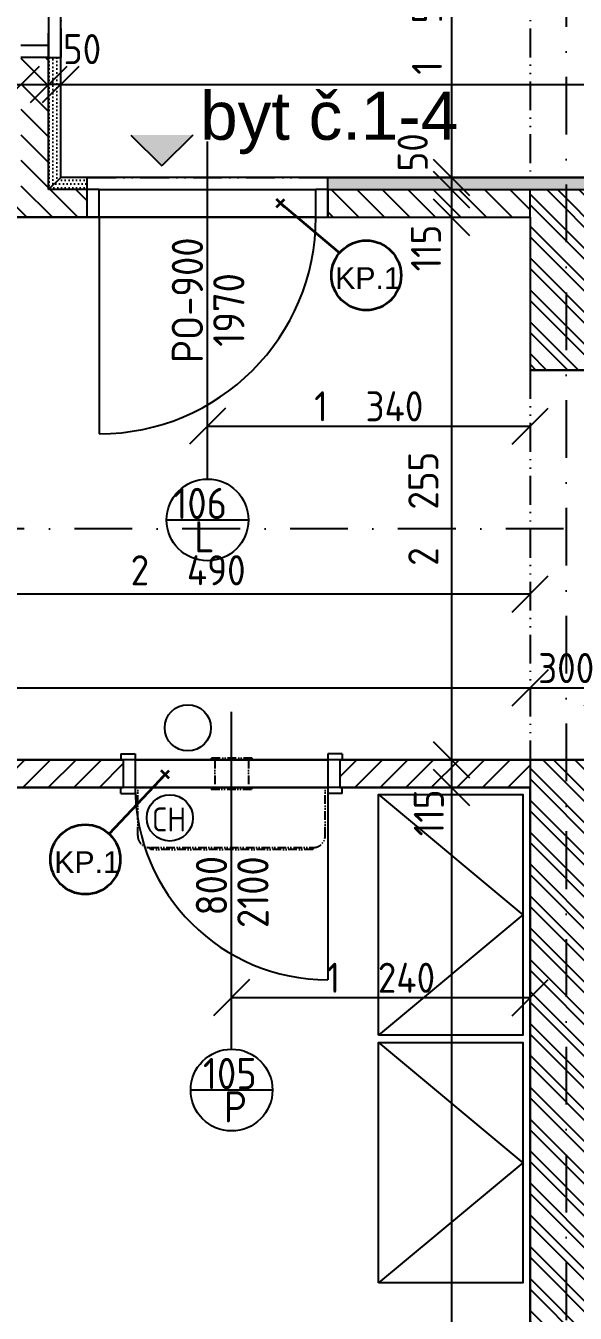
# Model space of a CAD drawing. Extents: x 4511820 to 5180432, y -1526536 to -944957.
# Drawn here: x 5018586 to 5020868, y -1341616 to -1336264 of the extents above; entities that cross this region are included whole.
import ezdxf

# ---------------------------------------------------------------- set-up
doc = ezdxf.new("R2010")
doc.units = 0
doc.header["$MEASUREMENT"] = 0
doc.linetypes.add('ACAD_ISO12W100', pattern=[22, 12, -3, 0.5, -3, 0.5, -3])
doc.linetypes.add('BODKOCIARKOVANA_3', pattern=[5.6, 3, -1.3, 0, -1.3])
doc.layers.get('0').update_dxf_attribs({"linetype": 'CONTINUOUS'})
doc.layers.get('Defpoints').update_dxf_attribs({"color": 61, "linetype": 'CONTINUOUS'})
for name, color, linetype in [('DVERE', 45, 'CONTINUOUS'), ('KÓTY', 4, 'CONTINUOUS'), ('MÚRY', 1, 'CONTINUOUS'), ('osi', 253, 'CONTINUOUS'), ('Plochy', 41, 'CONTINUOUS'), ('POPIS', 7, 'CONTINUOUS'), ('TENKÁ', 7, 'CONTINUOUS'), ('ZARIADENIE', 47, 'CONTINUOUS'), ('ZZ-chladenie', 133, 'CONTINUOUS'), ('zz-vetr', 52, 'CONTINUOUS'), ('ŠRAFY', 82, 'CONTINUOUS')]:
    doc.layers.add(name, color=color, linetype=linetype)
doc.layers.add('preklady', color=74, linetype='CONTINUOUS', lineweight=35)
doc.styles.add('ARIAL', font='arial.ttf')
doc.styles.add('Style-Arial', font='arial.ttf')
doc.styles.add('STYLE1', font='isocp.shx')
doc.dimstyles.new('STANDARD-50', dxfattribs={"dimtxt": 125, "dimasz": 150, "dimexe": 10, "dimexo": 200, "dimgap": 20, "dimtad": 1, "dimdsep": 46, "dimlunit": 6, "dimtxsty": 'STYLE1', "dimblk1": 'OBLIQUE', "dimblk2": 'OBLIQUE', "dimsah": 1, "dimcen": 2.5, "dimse1": 1, "dimse2": 1, "dimadec": 0, "dimazin": 0, "dimtfac": 1, "dimtmove": 1, "dimatfit": 3, "dimldrblk": 'OBLIQUE', "dimfxl": 1, "dimtolj": 1, "dimtzin": 0, "dimarcsym": 0})
pattern_1 = [(45, (515270.5, 128041), (-53.0330086, 53.0330086), [])]
pattern_2 = [(135, (-2976355.03, 23031.926), (-53.0330086, -53.0330086), [])]
pattern_3 = [(0, (0, -175781), (7.8125, 15.625), [0, -15.625])]

# ---------------------------------------------------------------- blocks, each defined once
blk = doc.blocks.new('SKRINA')
at = {"layer": 'ZARIADENIE'}
for p, q in [((4449069, -1324645.2), (4448469, -1324145.2)), ((4448469, -1325145.2), (4449069, -1324645.2))]:
    blk.add_line(p, q, dxfattribs=at)
blk.add_lwpolyline([(4448469, -1324145.2), (4448469, -1325145.2), (4449069, -1325145.2), (4449069, -1324145.2)], close=True, dxfattribs=at)
blk = doc.blocks.new('_OBLIQUE')
at = {"color": 0, "linetype": 'ByBlock'}
blk.add_line((-0.5, -0.5), (0.5, 0.5), dxfattribs=at)
blk = doc.blocks.new('*D23000')
at = {"layer": 'Defpoints', "color": 0}
for p in [(5014341, -1336270.2), (5018566, -1336508), (5018566, -1336620.2)]:
    blk.add_point(p, dxfattribs=at)
at = {"layer": 'KÓTY', "color": 0, "lineweight": -2}
blk.add_line((5014341, -1336508), (5018566, -1336508), dxfattribs=at)
at = {"layer": 'KÓTY', "color": 0, "linetype": 'ByBlock', "lineweight": -2, "xscale": 150, "yscale": 150, "zscale": 150, "rotation": 180}
blk.add_blockref('_OBLIQUE', (5014341, -1336508), dxfattribs=at)
at = {"layer": 'KÓTY', "color": 0, "linetype": 'ByBlock', "lineweight": -2, "xscale": 150, "yscale": 150, "zscale": 150}
blk.add_blockref('_OBLIQUE', (5018566, -1336508), dxfattribs=at)
at = {"layer": 'KÓTY', "color": 0, "insert": (5016453.5, -1336425.5), "char_height": 125, "attachment_point": 5, "style": 'STYLE1'}
blk.add_mtext('\\A1;4ﾠ225', dxfattribs=at)
blk = doc.blocks.new('*D23007')
at = {"layer": 'Defpoints', "color": 0}
for p in [(5019441, -1340123), (5020681, -1340123), (5020681, -1340304)]:
    blk.add_point(p, dxfattribs=at)
at = {"layer": 'KÓTY', "color": 0, "lineweight": -2}
blk.add_line((5019441, -1340304), (5020681, -1340304), dxfattribs=at)
at = {"layer": 'KÓTY', "color": 0, "linetype": 'ByBlock', "lineweight": -2, "xscale": 150, "yscale": 150, "zscale": 150, "rotation": 180}
blk.add_blockref('_OBLIQUE', (5019441, -1340304), dxfattribs=at)
at = {"layer": 'KÓTY', "color": 0, "linetype": 'ByBlock', "lineweight": -2, "xscale": 150, "yscale": 150, "zscale": 150}
blk.add_blockref('_OBLIQUE', (5020681, -1340304), dxfattribs=at)
at = {"layer": 'KÓTY', "color": 0, "insert": (5020061, -1340221.5), "char_height": 125, "attachment_point": 5, "style": 'STYLE1'}
blk.add_mtext('\\A1;1ﾠ240', dxfattribs=at)
blk = doc.blocks.new('*D23024')
at = {"layer": 'Defpoints', "color": 0}
for p in [(5018191, -1337982.7), (5020681, -1337982.7), (5020681, -1338626)]:
    blk.add_point(p, dxfattribs=at)
at = {"layer": 'KÓTY', "color": 0, "lineweight": -2}
blk.add_line((5018191, -1338626), (5020681, -1338626), dxfattribs=at)
at = {"layer": 'KÓTY', "color": 0, "linetype": 'ByBlock', "lineweight": -2, "xscale": 150, "yscale": 150, "zscale": 150, "rotation": 180}
blk.add_blockref('_OBLIQUE', (5018191, -1338626), dxfattribs=at)
at = {"layer": 'KÓTY', "color": 0, "linetype": 'ByBlock', "lineweight": -2, "xscale": 150, "yscale": 150, "zscale": 150}
blk.add_blockref('_OBLIQUE', (5020681, -1338626), dxfattribs=at)
at = {"layer": 'KÓTY', "color": 0, "insert": (5019260.5, -1338527.5), "char_height": 125, "attachment_point": 5, "style": 'STYLE1'}
blk.add_mtext('\\A1;2ﾠ490', dxfattribs=at)
blk = doc.blocks.new('*D23025')
at = {"layer": 'Defpoints', "color": 0}
for p in [(5014341, -1338626), (5020681, -1338626), (5020681, -1339016.5)]:
    blk.add_point(p, dxfattribs=at)
at = {"layer": 'KÓTY', "color": 0, "lineweight": -2}
blk.add_line((5014341, -1339016.5), (5020681, -1339016.5), dxfattribs=at)
at = {"layer": 'KÓTY', "color": 0, "linetype": 'ByBlock', "lineweight": -2, "xscale": 150, "yscale": 150, "zscale": 150, "rotation": 180}
blk.add_blockref('_OBLIQUE', (5014341, -1339016.5), dxfattribs=at)
at = {"layer": 'KÓTY', "color": 0, "linetype": 'ByBlock', "lineweight": -2, "xscale": 150, "yscale": 150, "zscale": 150}
blk.add_blockref('_OBLIQUE', (5020681, -1339016.5), dxfattribs=at)
at = {"layer": 'KÓTY', "color": 0, "insert": (5017742, -1338929), "char_height": 125, "attachment_point": 5, "style": 'STYLE1'}
blk.add_mtext('\\A1;6ﾠ340', dxfattribs=at)
blk = doc.blocks.new('*D23052')
at = {"layer": 'Defpoints', "color": 0}
for p in [(5020681, -1335395.2), (5020354.5, -1336895.2), (5020681, -1336895.2)]:
    blk.add_point(p, dxfattribs=at)
at = {"layer": 'KÓTY', "color": 0, "lineweight": -2}
blk.add_line((5020354.5, -1335395.2), (5020354.5, -1336895.2), dxfattribs=at)
at = {"layer": 'KÓTY', "color": 0, "linetype": 'ByBlock', "lineweight": -2, "xscale": 150, "yscale": 150, "zscale": 150}
for p, rotation in [((5020354.5, -1335395.2), 90), ((5020354.5, -1336895.2), 270)]:
    blk.add_blockref('_OBLIQUE', p, dxfattribs=dict(at, rotation=rotation))
at = {"layer": 'KÓTY', "color": 0, "insert": (5020252.5, -1336243), "char_height": 125, "attachment_point": 5, "rotation": 90, "style": 'STYLE1'}
blk.add_mtext('\\A1;1ﾠ500', dxfattribs=at)
blk = doc.blocks.new('*D23053')
at = {"layer": 'Defpoints', "color": 0}
for p in [(5020681, -1336895.2), (5020354.5, -1336945.2), (5020681, -1336945.2)]:
    blk.add_point(p, dxfattribs=at)
at = {"layer": 'KÓTY', "color": 0, "lineweight": -2}
blk.add_line((5020354.5, -1336895.2), (5020354.5, -1336945.2), dxfattribs=at)
at = {"layer": 'KÓTY', "color": 0, "linetype": 'ByBlock', "lineweight": -2, "xscale": 150, "yscale": 150, "zscale": 150}
for p, rotation in [((5020354.5, -1336895.2), 90), ((5020354.5, -1336945.2), 270)]:
    blk.add_blockref('_OBLIQUE', p, dxfattribs=dict(at, rotation=rotation))
at = {"layer": 'KÓTY', "color": 0, "insert": (5020193.5, -1336790), "char_height": 125, "attachment_point": 5, "rotation": 90, "style": 'STYLE1'}
blk.add_mtext('\\A1;50', dxfattribs=at)
blk = doc.blocks.new('*D23054')
at = {"layer": 'Defpoints', "color": 0}
for p in [(5020681, -1336945.2), (5020354.5, -1337060.2), (5020681, -1337060.2)]:
    blk.add_point(p, dxfattribs=at)
at = {"layer": 'KÓTY', "color": 0, "lineweight": -2}
blk.add_line((5020354.5, -1336945.2), (5020354.5, -1337060.2), dxfattribs=at)
at = {"layer": 'KÓTY', "color": 0, "linetype": 'ByBlock', "lineweight": -2, "xscale": 150, "yscale": 150, "zscale": 150}
for p, rotation in [((5020354.5, -1336945.2), 90), ((5020354.5, -1337060.2), 270)]:
    blk.add_blockref('_OBLIQUE', p, dxfattribs=dict(at, rotation=rotation))
at = {"layer": 'KÓTY', "color": 0, "insert": (5020248.5, -1337188), "char_height": 125, "attachment_point": 5, "rotation": 90, "style": 'STYLE1'}
blk.add_mtext('\\A1;115', dxfattribs=at)
blk = doc.blocks.new('*D23055')
at = {"layer": 'Defpoints', "color": 0}
for p in [(5020681, -1337060.2), (5020354.5, -1339315.2), (5020681, -1339315.2)]:
    blk.add_point(p, dxfattribs=at)
at = {"layer": 'KÓTY', "color": 0, "lineweight": -2}
blk.add_line((5020354.5, -1337060.2), (5020354.5, -1339315.2), dxfattribs=at)
at = {"layer": 'KÓTY', "color": 0, "linetype": 'ByBlock', "lineweight": -2, "xscale": 150, "yscale": 150, "zscale": 150}
for p, rotation in [((5020354.5, -1337060.2), 90), ((5020354.5, -1339315.2), 270)]:
    blk.add_blockref('_OBLIQUE', p, dxfattribs=dict(at, rotation=rotation))
at = {"layer": 'KÓTY', "color": 0, "insert": (5020237.5, -1338272), "char_height": 125, "attachment_point": 5, "rotation": 90, "style": 'STYLE1'}
blk.add_mtext('\\A1;2ﾠ255', dxfattribs=at)
blk = doc.blocks.new('*D23056')
at = {"layer": 'Defpoints', "color": 0}
for p in [(5020681, -1339315.2), (5020354.5, -1339430.2), (5020681, -1339430.2)]:
    blk.add_point(p, dxfattribs=at)
at = {"layer": 'KÓTY', "color": 0, "lineweight": -2}
blk.add_line((5020354.5, -1339315.2), (5020354.5, -1339430.2), dxfattribs=at)
at = {"layer": 'KÓTY', "color": 0, "linetype": 'ByBlock', "lineweight": -2, "xscale": 150, "yscale": 150, "zscale": 150}
for p, rotation in [((5020354.5, -1339315.2), 90), ((5020354.5, -1339430.2), 270)]:
    blk.add_blockref('_OBLIQUE', p, dxfattribs=dict(at, rotation=rotation))
at = {"layer": 'KÓTY', "color": 0, "insert": (5020260.5, -1339536), "char_height": 125, "attachment_point": 5, "rotation": 90, "style": 'STYLE1'}
blk.add_mtext('\\A1;115', dxfattribs=at)
blk = doc.blocks.new('*D23057')
at = {"layer": 'Defpoints', "color": 0}
for p in [(5020681, -1339430.2), (5020354.5, -1344815.2), (5020681, -1344815.2)]:
    blk.add_point(p, dxfattribs=at)
at = {"layer": 'KÓTY', "color": 0, "lineweight": -2}
blk.add_line((5020354.5, -1339430.2), (5020354.5, -1344815.2), dxfattribs=at)
at = {"layer": 'KÓTY', "color": 0, "linetype": 'ByBlock', "lineweight": -2, "xscale": 150, "yscale": 150, "zscale": 150}
for p, rotation in [((5020354.5, -1339430.2), 90), ((5020354.5, -1344815.2), 270)]:
    blk.add_blockref('_OBLIQUE', p, dxfattribs=dict(at, rotation=rotation))
at = {"layer": 'KÓTY', "color": 0, "insert": (5020272, -1342122.7), "char_height": 125, "attachment_point": 5, "rotation": 90, "style": 'STYLE1'}
blk.add_mtext('\\A1;5ﾠ385', dxfattribs=at)
blk = doc.blocks.new('*D23090')
at = {"layer": 'Defpoints', "color": 0}
for p in [(5020681, -1339016.5), (5020981, -1339016.5), (5020981, -1339016.5)]:
    blk.add_point(p, dxfattribs=at)
at = {"layer": 'KÓTY', "color": 0, "lineweight": -2}
blk.add_line((5020681, -1339016.5), (5020981, -1339016.5), dxfattribs=at)
at = {"layer": 'KÓTY', "color": 0, "linetype": 'ByBlock', "lineweight": -2, "xscale": 150, "yscale": 150, "zscale": 150, "rotation": 180}
blk.add_blockref('_OBLIQUE', (5020681, -1339016.5), dxfattribs=at)
at = {"layer": 'KÓTY', "color": 0, "linetype": 'ByBlock', "lineweight": -2, "xscale": 150, "yscale": 150, "zscale": 150}
blk.add_blockref('_OBLIQUE', (5020981, -1339016.5), dxfattribs=at)
at = {"layer": 'KÓTY', "color": 0, "insert": (5020831, -1338934), "char_height": 125, "attachment_point": 5, "style": 'STYLE1'}
blk.add_mtext('\\A1;300', dxfattribs=at)
blk = doc.blocks.new('chlj3')
at = {"layer": 'ZZ-chladenie', "linetype": 'ACAD_ISO12W100', "ltscale": 3}
for p, q in [((5005195.8, -1151691.8), (5005395.8, -1151691.8)), ((5005195.8, -1152470.8), (5005395.8, -1152470.8))]:
    blk.add_line(p, q, dxfattribs=at)
blk.add_lwpolyline([(5005145.8, -1152419.2), (5005138.4, -1152419.2), (5005138.4, -1151744.5), (5005145.8, -1151744.5)], close=True, dxfattribs=at)
for centre, start, end in [((5005195.8, -1151741.8), 90, 180), ((5005195.8, -1152420.8), 180, 270)]:
    blk.add_arc(centre, 50, start, end, dxfattribs=at)
blk = doc.blocks.new('*D23375')
at = {"layer": 'Defpoints', "color": 0}
for p in [(5029321, -1336508), (5018731, -1336895.2), (5029321, -1336895.2)]:
    blk.add_point(p, dxfattribs=at)
at = {"layer": 'KÓTY', "color": 0, "lineweight": -2}
blk.add_line((5018731, -1336508), (5029321, -1336508), dxfattribs=at)
at = {"layer": 'KÓTY', "color": 0, "linetype": 'ByBlock', "lineweight": -2, "xscale": 150, "yscale": 150, "zscale": 150, "rotation": 180}
blk.add_blockref('_OBLIQUE', (5018731, -1336508), dxfattribs=at)
at = {"layer": 'KÓTY', "color": 0, "linetype": 'ByBlock', "lineweight": -2, "xscale": 150, "yscale": 150, "zscale": 150}
blk.add_blockref('_OBLIQUE', (5029321, -1336508), dxfattribs=at)
at = {"layer": 'KÓTY', "color": 0, "insert": (5024026, -1336425.5), "char_height": 125, "attachment_point": 5, "style": 'STYLE1'}
blk.add_mtext('\\A1;10ﾠ590', dxfattribs=at)
blk = doc.blocks.new('*D23376')
at = {"layer": 'Defpoints', "color": 0}
for p in [(5018566, -1336508), (5018681, -1336508), (5018681, -1336508)]:
    blk.add_point(p, dxfattribs=at)
at = {"layer": 'KÓTY', "color": 0, "lineweight": -2}
blk.add_line((5018566, -1336508), (5018681, -1336508), dxfattribs=at)
at = {"layer": 'KÓTY', "color": 0, "linetype": 'ByBlock', "lineweight": -2, "xscale": 150, "yscale": 150, "zscale": 150, "rotation": 180}
blk.add_blockref('_OBLIQUE', (5018566, -1336508), dxfattribs=at)
at = {"layer": 'KÓTY', "color": 0, "linetype": 'ByBlock', "lineweight": -2, "xscale": 150, "yscale": 150, "zscale": 150}
blk.add_blockref('_OBLIQUE', (5018681, -1336508), dxfattribs=at)
at = {"layer": 'KÓTY', "color": 0, "insert": (5018452.5, -1336393), "char_height": 125, "attachment_point": 5, "style": 'STYLE1'}
blk.add_mtext('\\A1;115', dxfattribs=at)
blk = doc.blocks.new('*D23377')
at = {"layer": 'Defpoints', "color": 0}
for p in [(5018681, -1336508), (5018681, -1336508), (5018731, -1336508)]:
    blk.add_point(p, dxfattribs=at)
at = {"layer": 'KÓTY', "color": 0, "lineweight": -2}
blk.add_line((5018731, -1336508), (5018681, -1336508), dxfattribs=at)
at = {"layer": 'KÓTY', "color": 0, "linetype": 'ByBlock', "lineweight": -2, "xscale": 150, "yscale": 150, "zscale": 150, "rotation": 180}
blk.add_blockref('_OBLIQUE', (5018681, -1336508), dxfattribs=at)
at = {"layer": 'KÓTY', "color": 0, "linetype": 'ByBlock', "lineweight": -2, "xscale": 150, "yscale": 150, "zscale": 150}
blk.add_blockref('_OBLIQUE', (5018731, -1336508), dxfattribs=at)
at = {"layer": 'KÓTY', "color": 0, "insert": (5018820, -1336361), "char_height": 125, "attachment_point": 5, "style": 'STYLE1'}
blk.add_mtext('\\A1;50', dxfattribs=at)
blk = doc.blocks.new('*D31556')
at = {"layer": 'Defpoints', "color": 0}
for p in [(5020681, -1337807.2), (5019341, -1337862.9), (5020681, -1337928.5)]:
    blk.add_point(p, dxfattribs=at)
at = {"layer": 'KÓTY', "color": 0, "lineweight": -2}
blk.add_line((5019341, -1337928.5), (5020681, -1337928.5), dxfattribs=at)
at = {"layer": 'KÓTY', "color": 0, "linetype": 'ByBlock', "lineweight": -2, "xscale": 150, "yscale": 150, "zscale": 150, "rotation": 180}
blk.add_blockref('_OBLIQUE', (5019341, -1337928.5), dxfattribs=at)
at = {"layer": 'KÓTY', "color": 0, "linetype": 'ByBlock', "lineweight": -2, "xscale": 150, "yscale": 150, "zscale": 150}
blk.add_blockref('_OBLIQUE', (5020681, -1337928.5), dxfattribs=at)
at = {"layer": 'KÓTY', "color": 0, "insert": (5020011, -1337846), "char_height": 125, "attachment_point": 5, "style": 'STYLE1'}
blk.add_mtext('\\A1;1ﾠ340', dxfattribs=at)

msp = doc.modelspace()

# ---------------------------------------------------------------- hatches: boundary and pattern name
at = {"layer": 'TENKÁ'}
h = msp.add_hatch(color=256, dxfattribs=at)
h.dxf.hatch_style = 1
h.paths.add_polyline_path([(5019279.719, -1336718.281), (5019022.898, -1336718.281), (5019151.309, -1336846.691)])
at = {"layer": 'ŠRAFY', "ltscale": 0.25}
h = msp.add_hatch(dxfattribs=at)
h.set_pattern_fill('ANSI31', color=256, scale=600, angle=90, style=0)
h.set_pattern_definition(pattern_2)
h.paths.add_polyline_path([(5018566, -1336945.191), (5014341, -1336945.191), (5014341, -1337060.191), (5014741, -1337060.191), (5014856, -1337060.191), (5018051, -1337060.191), (5018166, -1337060.191), (5018841, -1337060.191), (5018841, -1336945.191), (5018681, -1336945.191), (5018681, -1336395.191), (5018566, -1336395.191), (5018566, -1336895.191)])
at = {"layer": 'ŠRAFY'}
h = msp.add_hatch(dxfattribs=at)
h.set_pattern_fill('DOTS', color=256, scale=250, angle=90)
h.set_pattern_definition([(90, (-71441.844, -199631), (-15.625, 7.8125), [0, -15.625])])
h.paths.add_polyline_path([(5018731, -1336895.191), (5018731, -1336395.191), (5018681, -1336395.191), (5018681, -1336945.191)])
h = msp.add_hatch(dxfattribs=at)
h.set_pattern_fill('DOTS', color=256, scale=250)
h.set_pattern_definition(pattern_3)
h.paths.add_polyline_path([(5018681, -1336945.191), (5018841, -1336945.191), (5018841, -1336895.191), (5018731, -1336895.191)])
h = msp.add_hatch(dxfattribs=at)
h.set_pattern_fill('DOTS', color=256, scale=250)
h.set_pattern_definition(pattern_3)
h.paths.add_polyline_path([(5027621, -1336895.191), (5019841, -1336895.191), (5019841, -1336945.191), (5027621, -1336945.191)])
at = {"layer": 'ŠRAFY', "ltscale": 0.25}
h = msp.add_hatch(dxfattribs=at)
h.set_pattern_fill('ANSI31', color=256, scale=600, angle=90, style=0)
h.set_pattern_definition(pattern_2)
h.paths.add_polyline_path([(5019841, -1337060.191), (5020681, -1337060.191), (5020681, -1336945.191), (5019841, -1336945.191)])
at = {"layer": 'ŠRAFY'}
h = msp.add_hatch(dxfattribs=at)
h.set_pattern_fill('ANSI32', color=256, scale=250, angle=90)
h.paths.add_polyline_path([(5020681, -1336945.191), (5020681, -1337060.191), (5020681, -1337695.191), (5020981, -1337695.191), (5020981, -1337060.191), (5020981, -1336945.191)])
at = {"layer": 'ŠRAFY', "ltscale": 0.25}
h = msp.add_hatch(dxfattribs=at)
h.set_pattern_fill('ANSI31', color=256, scale=600, style=0)
h.set_pattern_definition(pattern_1)
h.paths.add_polyline_path([(5017566, -1344815.191), (5017566, -1339430.191), (5018991, -1339430.191), (5018991, -1339315.191), (5016741, -1339315.191), (5016741, -1339430.191), (5017451, -1339430.191), (5017451, -1344815.191)])
h = msp.add_hatch(dxfattribs=at)
h.set_pattern_fill('ANSI31', color=256, scale=600, style=0)
h.set_pattern_definition(pattern_1)
h.paths.add_polyline_path([(5020681, -1339315.191), (5019901, -1339315.191), (5019891, -1339315.191), (5019891, -1339430.191), (5019901, -1339430.191), (5020681, -1339430.191)])
at = {"layer": 'ŠRAFY'}
h = msp.add_hatch(dxfattribs=at)
h.set_pattern_fill('ANSI32', color=256, scale=250, angle=90)
h.paths.add_polyline_path([(5020681, -1339430.191), (5020681, -1344815.191), (5020981, -1344815.191), (5020981, -1339315.191), (5020681, -1339315.191)])

# ---------------------------------------------------------------- linework, layer by layer
at = {"layer": 'DVERE'}
for p, q in [((5018681, -1335445.191), (5018681, -1336345.191)), ((5018891, -1336945.191), (5019791, -1336945.191)), ((5019791, -1337060.191), (5018891, -1337060.191)), ((5018891, -1337060.191), (5018891, -1337960.191))]:
    msp.add_line(p, q, dxfattribs=at)
at = {"layer": 'DVERE', "ltscale": 0.25}
for p, q in [((5019341, -1338148.191), (5019341, -1336745.535)), ((5019171, -1338318.191), (5019511, -1338318.191)), ((5019171, -1338318.191), (5019511, -1338318.191)), ((5019441, -1340518.191), (5019441, -1339115.535)), ((5018981, -1339290.191), (5019041, -1339290.191)), ((5018981, -1339290.191), (5018981, -1339315.191)), ((5019041, -1339290.191), (5019041, -1339455.191)), ((5019041, -1339315.191), (5019841, -1339315.191)), ((5019841, -1339290.191), (5019841, -1339455.191)), ((5019901, -1339290.191), (5019841, -1339290.191)), ((5019901, -1339290.191), (5019901, -1339315.191)), ((5018981, -1339455.191), (5018981, -1339430.191)), ((5019041, -1339430.191), (5019841, -1339430.191)), ((5019841, -1339430.191), (5019841, -1340230.191)), ((5019901, -1339455.191), (5019901, -1339430.191)), ((5018981, -1339455.191), (5019041, -1339455.191)), ((5019901, -1339455.191), (5019841, -1339455.191)), ((5019611, -1340688.191), (5019271, -1340688.191))]:
    msp.add_line(p, q, dxfattribs=at)
for centre in [(5019341, -1338318.191), (5019441, -1340688.191)]:
    msp.add_circle(centre, 170, dxfattribs=at)
at = {"layer": 'DVERE'}
msp.add_arc((5018891, -1337060.191), 900, 270, 0, dxfattribs=at)
at = {"layer": 'DVERE', "ltscale": 0.25}
msp.add_arc((5019841, -1339430.191), 800, 180, 270, dxfattribs=at)
at = {"layer": 'KÓTY'}
msp.add_line((5018731, -1336895.191), (5018681, -1336945.191), dxfattribs=at)
at = {"layer": 'MÚRY'}
for p, q in [((5018566, -1336345.191), (5018681, -1336345.191)), ((5018681, -1336345.191), (5018681, -1336395.191)), ((5018681, -1336395.191), (5018731, -1336395.191)), ((5018731, -1336895.191), (5018731, -1336395.191)), ((5018841, -1336895.191), (5018731, -1336895.191)), ((5018841, -1336945.191), (5018841, -1336895.191)), ((5019841, -1336895.191), (5027721, -1336895.191)), ((5019841, -1336945.191), (5019841, -1336895.191)), ((5018891, -1336945.191), (5018841, -1336945.191)), ((5018891, -1337060.191), (5018891, -1336945.191)), ((5019791, -1337060.191), (5019791, -1336945.191)), ((5019841, -1336945.191), (5019791, -1336945.191)), ((5020681, -1337060.191), (5020681, -1337695.191)), ((5020981, -1337695.191), (5020681, -1337695.191)), ((5016741, -1339315.191), (5018991, -1339315.191)), ((5019891, -1339315.191), (5020981, -1339315.191)), ((5017566, -1339430.191), (5018991, -1339430.191)), ((5019891, -1339430.191), (5020681, -1339430.191)), ((5020681, -1339430.191), (5020681, -1344815.191))]:
    msp.add_line(p, q, dxfattribs=at)
at = {"layer": 'MÚRY', "ltscale": 0.25}
for p, q in [((5018891, -1337060.191), (5018191, -1337060.191)), ((5019791, -1337060.191), (5020681, -1337060.191)), ((5018991, -1339315.191), (5018991, -1339430.191)), ((5018991, -1339315.191), (5018991, -1339430.191)), ((5019891, -1339315.191), (5019891, -1339430.191))]:
    msp.add_line(p, q, dxfattribs=at)
at = {"layer": 'osi', "linetype": 'BODKOCIARKOVANA_3', "ltscale": 80}
for p, q in [((5020831, -1310038), (5020831, -1347555.191)), ((5041881, -1338355.191), (4978211, -1338355.191))]:
    msp.add_line(p, q, dxfattribs=at)
at = {"layer": 'Plochy'}
for points in [[(5029321, -1336895.191), (5018731, -1336895.191), (5018731, -1335395.191), (5021281, -1335395.191), (5021281, -1334395.191), (5020981, -1334395.191), (5020981, -1331895.191), (5022891, -1331895.191), (5022891, -1335395.191), (5023141, -1335395.191), (5023141, -1334955.191), (5024341, -1334955.191), (5024341, -1335235.191), (5025441, -1335235.191), (5025441, -1335395.191), (5025641, -1335395.191), (5025641, -1333845.191), (5027441, -1333845.191), (5027441, -1331895.191), (5029321, -1331895.191)], [(5014341, -1339315.191), (5014341, -1338075.191), (5014856, -1338075.191), (5014856, -1337060.191), (5018051, -1337060.191), (5018051, -1337695.191), (5018191, -1337695.191), (5018191, -1337060.191), (5020681, -1337060.191), (5020681, -1337695.191), (5020981, -1337695.191), (5020981, -1339315.191)], [(5020681, -1339430.191), (5017566, -1339430.191), (5017566, -1344815.191), (5020681, -1344815.191)]]:
    msp.add_lwpolyline(points, close=True, dxfattribs=at)
at = {"layer": 'preklady'}
for p, q in [((5019627.882, -1337018.116), (5019661.116, -1336984.882)), ((5019661.117, -1337018.117), (5019627.883, -1336984.883)), ((5019644.499, -1337001.499), (5019889.544, -1337207.993)), ((5019165.5, -1339376), (5018932.713, -1339623.757)), ((5019148.882, -1339392.616), (5019182.116, -1339359.382)), ((5019182.117, -1339392.617), (5019148.883, -1339359.383))]:
    msp.add_line(p, q, dxfattribs=at)
at = {"layer": 'preklady', "ltscale": 0.25}
for centre in [(5020000.425, -1337301.43), (5018833.425, -1339729.43)]:
    msp.add_circle(centre, 145, dxfattribs=at)
at = {"layer": 'TENKÁ', "linetype": 'ACAD_ISO12W100', "ltscale": 10}
for p, q in [((5018731, -1335395.191), (5018731, -1336395.191)), ((5020681, -1335395.191), (5020681, -1336895.191)), ((5018841, -1336895.191), (5019841, -1336895.191)), ((5020681, -1337695.191), (5020681, -1339315.191))]:
    msp.add_line(p, q, dxfattribs=at)
at = {"layer": 'TENKÁ', "ltscale": 0.25}
for p, q in [((5018681, -1336945.191), (5018681, -1336295.191)), ((5019841, -1336945.191), (5019841, -1337060.191))]:
    msp.add_line(p, q, dxfattribs=at)
at = {"layer": 'TENKÁ'}
for p, q in [((5018681, -1336395.191), (5018566, -1336395.191)), ((5019022.898, -1336718.281), (5019151.309, -1336846.691)), ((5019279.719, -1336718.281), (5019151.309, -1336846.691)), ((5018841, -1336945.191), (5018681, -1336945.191)), ((5018841, -1337060.191), (5018841, -1336945.191)), ((5019841, -1336945.191), (5027621, -1336945.191)), ((5019841, -1337060.191), (5019841, -1336945.191)), ((5020681, -1337060.191), (5020681, -1336945.191)), ((5020681, -1339315.191), (5020681, -1339430.191))]:
    msp.add_line(p, q, dxfattribs=at)
at = {"layer": 'ZZ-chladenie'}
msp.add_circle((5019184.408, -1339556.943), 96, dxfattribs=at)
at = {"layer": 'zz-vetr', "linetype": 'ACAD_ISO12W100', "lineweight": -2, "ltscale": 3}
for p, q in [((5019371, -1339315.191), (5019371, -1339430.191)), ((5019511, -1339315.191), (5019511, -1339430.191))]:
    msp.add_line(p, q, dxfattribs=at)
for points in [[(5019526, -1339315.191), (5019526, -1339308.191), (5019356, -1339308.191), (5019356, -1339315.191)], [(5019526, -1339437.191), (5019526, -1339430.191), (5019356, -1339430.191), (5019356, -1339437.191)]]:
    msp.add_lwpolyline(points, close=True, dxfattribs=at)
at = {"layer": 'zz-vetr'}
msp.add_circle((5019259.065, -1339182.232), 96, dxfattribs=at)

# ---------------------------------------------------------------- block references
at = {"layer": 'ZARIADENIE', "color": 2, "xscale": -1, "rotation": 180}
for p in [(571582, -2664605.383), (571582, -2665635.383)]:
    msp.add_blockref('SKRINA', p, dxfattribs=at)
at = {"layer": 'ZZ-chladenie', "rotation": 90}
msp.add_blockref('chlj3', (3867359.119, -6344826.012), dxfattribs=at)

# ---------------------------------------------------------------- texts
at = {"layer": 'DVERE', "style": 'STYLE1'}
for s, p in [('106', (5019198.97, -1338314.691)), ('L', (5019285.97, -1338453.328)), ('105', (5019321.97, -1340684.691)), ('P', (5019408.97, -1340823.328))]:
    msp.add_text(s, height=130, dxfattribs=at).set_placement(p)
at = {"layer": 'POPIS', "color": 132, "ltscale": 0.25, "style": 'Style-Arial'}
msp.add_text('byt č.1-4', height=200, dxfattribs=at).set_placement((5019310.906, -1336737.804))
at = {"layer": 'preklady', "linetype": 'Continuous', "lineweight": 20, "style": 'ARIAL'}
for p in [(5019871.161, -1337357.687), (5018704.161, -1339785.687)]:
    msp.add_text('KP.1', height=90, dxfattribs=at).set_placement(p)
at = {"layer": 'TENKÁ', "linetype": 'Continuous', "style": 'STYLE1'}
for s, p in [('PO-900', (5019322.417, -1337666.106)), ('1970', (5019494.524, -1337598.38)), ('800', (5019422.417, -1339962.984)), ('2100', (5019594.524, -1340014.758))]:
    msp.add_text(s, height=130, rotation=90, dxfattribs=at).set_placement(p)
at = {"layer": 'ZZ-chladenie', "style": 'STYLE1'}
msp.add_text('CH', height=100, dxfattribs=at).set_placement((5019109.78, -1339613.142))

# ---------------------------------------------------------------- dimensions: what is measured, and where the dimension line sits
at = {"layer": 'KÓTY'}
for base, p1, p2, picture, middle in [((5020354.5, -1336895.191), (5020681, -1335395.191), (5020681, -1336895.191), '*D23052', (5020335, -1336243)), ((5020354.5, -1336945.191), (5020681, -1336895.191), (5020681, -1336945.191), '*D23053', (5020276, -1336790)), ((5020354.5, -1337060.191), (5020681, -1336945.191), (5020681, -1337060.191), '*D23054', (5020331, -1337188)), ((5020354.5, -1339315.191), (5020681, -1337060.191), (5020681, -1339315.191), '*D23055', (5020320, -1338272)), ((5020354.5, -1339430.191), (5020681, -1339315.191), (5020681, -1339430.191), '*D23056', (5020343, -1339536))]:
    dim = msp.add_linear_dim(base=base, p1=p1, p2=p2, angle=90, dimstyle='STANDARD-50', dxfattribs=at)
    dim.commit()
    dim.dimension.update_dxf_attribs({"geometry": picture, "text_midpoint": middle, "dimtype": 160})
for base, p1, p2, picture, middle in [((5018566, -1336508), (5014341, -1336270.191), (5018566, -1336620.191), '*D23000', (5016453.5, -1336425.457)), ((5020681, -1337928.5), (5019341, -1337862.932), (5020681, -1337807.191), '*D31556', (5020011, -1337845.957)), ((5020981, -1339016.5), (5020681, -1339016.5), (5020981, -1339016.5), '*D23090', (5020831, -1338934)), ((5020681, -1340304), (5019441, -1340123.012), (5020681, -1340123.012), '*D23007', (5020061, -1340221.457))]:
    dim = msp.add_linear_dim(base=base, p1=p1, p2=p2, dimstyle='STANDARD-50', dxfattribs=at)
    dim.commit()
    dim.dimension.update_dxf_attribs({"geometry": picture, "text_midpoint": middle})
for p1, picture, middle in [((5018731, -1336508), '*D23377', (5018820, -1336443.5)), ((5018566, -1336508), '*D23376', (5018452.5, -1336475.5))]:
    dim = msp.add_linear_dim(base=(5018681, -1336508), p1=p1, p2=(5018681, -1336508), dimstyle='STANDARD-50', override={"dimtxsty": 'STYLE1', "dimldrblk": 'OBLIQUE'}, dxfattribs=at)
    dim.commit()
    dim.dimension.update_dxf_attribs({"geometry": picture, "text_midpoint": middle, "dimtype": 160})
dim = msp.add_linear_dim(base=(5029321, -1336508), p1=(5018731, -1336895.191), p2=(5029321, -1336895.191), dimstyle='STANDARD-50', override={"dimtxsty": 'STYLE1', "dimldrblk": 'OBLIQUE'}, dxfattribs=at)
dim.commit()
dim.dimension.update_dxf_attribs({"geometry": '*D23375', "text_midpoint": (5024026, -1336425.457)})
for base, p1, p2, picture, middle in [((5020681, -1338626), (5018191, -1337982.691), (5020681, -1337982.691), '*D23024', (5019260.5, -1338610)), ((5020681, -1339016.5), (5014341, -1338626), (5020681, -1338626), '*D23025', (5017742, -1339011.5))]:
    dim = msp.add_linear_dim(base=base, p1=p1, p2=p2, dimstyle='STANDARD-50', dxfattribs=at)
    dim.commit()
    dim.dimension.update_dxf_attribs({"geometry": picture, "text_midpoint": middle, "dimtype": 160})
dim = msp.add_linear_dim(base=(5020354.5, -1344815.191), p1=(5020681, -1339430.191), p2=(5020681, -1344815.191), angle=90, dimstyle='STANDARD-50', dxfattribs=at)
dim.commit()
dim.dimension.update_dxf_attribs({"geometry": '*D23057', "text_midpoint": (5020271.957, -1342122.691)})

doc.saveas('drawing.dxf')
